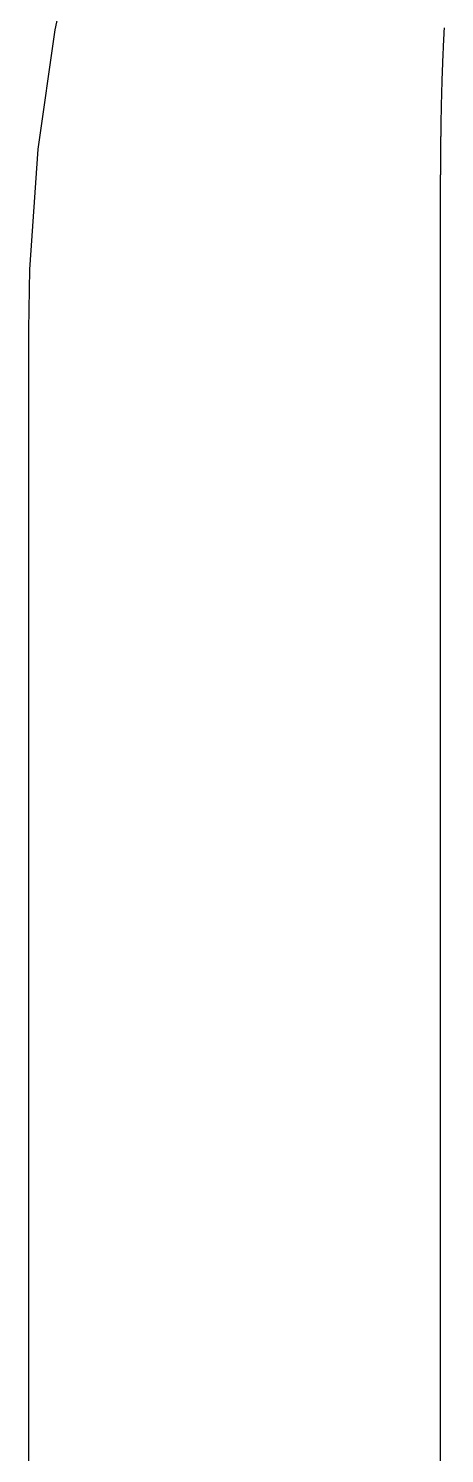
# Model space of a CAD drawing. Extents: x 45 to 596, y -261 to 395.
# Drawn here: x 44.63 to 53.88, y 331.5 to 363.19 of the extents above; entities that cross this region are included whole.
import ezdxf

# ---------------------------------------------------------------- set-up
doc = ezdxf.new("R2010")
doc.units = 0

msp = doc.modelspace()

# ---------------------------------------------------------------- linework, layer by layer
at = {"layer": 'Layer 1'}
for p, q in [((45.774, 365.782), (45.217, 363.162)), ((53.8752, 363.14), (53.8773, 363.176)), ((53.8773, 363.176), (53.8793, 363.213)), ((45.217, 363.162), (44.8441, 360.509)), ((53.8589, 362.82), (53.8606, 362.855)), ((53.8606, 362.855), (53.8623, 362.89)), ((53.8623, 362.89), (53.864, 362.925)), ((53.864, 362.925), (53.8658, 362.96)), ((53.8658, 362.96), (53.8676, 362.996)), ((53.8676, 362.996), (53.8694, 363.032)), ((53.8694, 363.032), (53.8713, 363.068)), ((53.8713, 363.068), (53.8733, 363.104)), ((53.8733, 363.104), (53.8752, 363.14)), ((53.8454, 362.513), (53.8468, 362.546)), ((53.8468, 362.546), (53.8482, 362.58)), ((53.8482, 362.58), (53.8496, 362.614)), ((53.8496, 362.614), (53.8511, 362.648)), ((53.8511, 362.648), (53.8526, 362.682)), ((53.8526, 362.682), (53.8541, 362.716)), ((53.8541, 362.716), (53.8557, 362.751)), ((53.8557, 362.751), (53.8573, 362.785)), ((53.8573, 362.785), (53.8589, 362.82)), ((53.8332, 362.186), (53.8343, 362.218)), ((53.8343, 362.218), (53.8354, 362.25)), ((53.8354, 362.25), (53.8366, 362.282)), ((53.8366, 362.282), (53.8378, 362.315)), ((53.8378, 362.315), (53.839, 362.347)), ((53.839, 362.347), (53.8402, 362.38)), ((53.8402, 362.38), (53.8415, 362.413)), ((53.8415, 362.413), (53.8427, 362.446)), ((53.8427, 362.446), (53.8441, 362.479)), ((53.8441, 362.479), (53.8454, 362.513)), ((53.8235, 361.873), (53.8244, 361.904)), ((53.8244, 361.904), (53.8252, 361.935)), ((53.8252, 361.935), (53.8262, 361.966)), ((53.8262, 361.966), (53.8271, 361.997)), ((53.8271, 361.997), (53.8281, 362.028)), ((53.8281, 362.028), (53.829, 362.059)), ((53.829, 362.059), (53.8301, 362.091)), ((53.8301, 362.091), (53.8311, 362.122)), ((53.8311, 362.122), (53.8321, 362.154)), ((53.8321, 362.154), (53.8332, 362.186)), ((53.8158, 361.575), (53.8165, 361.604)), ((53.8165, 361.604), (53.8172, 361.633)), ((53.8172, 361.633), (53.8179, 361.663)), ((53.8179, 361.663), (53.8186, 361.693)), ((53.8186, 361.693), (53.8194, 361.722)), ((53.8194, 361.722), (53.8202, 361.752)), ((53.8202, 361.752), (53.821, 361.782)), ((53.821, 361.782), (53.8218, 361.813)), ((53.8218, 361.813), (53.8226, 361.843)), ((53.8226, 361.843), (53.8235, 361.873)), ((53.8092, 361.262), (53.8097, 361.289)), ((53.8097, 361.289), (53.8102, 361.317)), ((53.8102, 361.317), (53.8108, 361.345)), ((53.8108, 361.345), (53.8114, 361.374)), ((53.8114, 361.374), (53.8119, 361.402)), ((53.8119, 361.402), (53.8125, 361.43)), ((53.8125, 361.43), (53.8132, 361.459)), ((53.8132, 361.459), (53.8138, 361.488)), ((53.8138, 361.488), (53.8144, 361.517)), ((53.8144, 361.517), (53.8151, 361.546)), ((53.8151, 361.546), (53.8158, 361.575)), ((53.8038, 360.937), (53.8042, 360.964)), ((53.8042, 360.964), (53.8046, 360.99)), ((53.8046, 360.99), (53.805, 361.017)), ((53.805, 361.017), (53.8054, 361.043)), ((53.8054, 361.043), (53.8058, 361.07)), ((53.8058, 361.07), (53.8063, 361.097)), ((53.8063, 361.097), (53.8067, 361.124)), ((53.8067, 361.124), (53.8072, 361.151)), ((53.8072, 361.151), (53.8077, 361.179)), ((53.8077, 361.179), (53.8081, 361.206)), ((53.8081, 361.206), (53.8086, 361.234)), ((53.8086, 361.234), (53.8092, 361.262)), ((53.7996, 360.606), (53.7998, 360.631)), ((53.7998, 360.631), (53.8001, 360.655)), ((53.8001, 360.655), (53.8004, 360.68)), ((53.8004, 360.68), (53.8007, 360.706)), ((53.8007, 360.706), (53.801, 360.731)), ((53.801, 360.731), (53.8013, 360.756)), ((53.8013, 360.756), (53.8016, 360.782)), ((53.8016, 360.782), (53.802, 360.807)), ((53.802, 360.807), (53.8023, 360.833)), ((53.8023, 360.833), (53.8027, 360.859)), ((53.8027, 360.859), (53.803, 360.885)), ((53.803, 360.885), (53.8034, 360.911)), ((53.8034, 360.911), (53.8038, 360.937)), ((44.8441, 360.509), (44.6571, 357.837)), ((53.7967, 360.293), (53.7969, 360.317)), ((53.7969, 360.317), (53.7971, 360.34)), ((53.7971, 360.34), (53.7973, 360.364)), ((53.7973, 360.364), (53.7975, 360.387)), ((53.7975, 360.387), (53.7977, 360.411)), ((53.7977, 360.411), (53.7979, 360.435)), ((53.7979, 360.435), (53.7981, 360.459)), ((53.7981, 360.459), (53.7983, 360.483)), ((53.7983, 360.483), (53.7986, 360.508)), ((53.7986, 360.508), (53.7988, 360.532)), ((53.7988, 360.532), (53.7991, 360.556)), ((53.7991, 360.556), (53.7993, 360.581)), ((53.7993, 360.581), (53.7996, 360.606)), ((53.7946, 359.977), (53.7948, 359.999)), ((53.7948, 359.999), (53.7949, 360.021)), ((53.7949, 360.021), (53.795, 360.043)), ((53.795, 360.043), (53.7951, 360.065)), ((53.7951, 360.065), (53.7953, 360.087)), ((53.7953, 360.087), (53.7954, 360.11)), ((53.7954, 360.11), (53.7955, 360.132)), ((53.7955, 360.132), (53.7957, 360.155)), ((53.7957, 360.155), (53.7958, 360.178)), ((53.7958, 360.178), (53.796, 360.201)), ((53.796, 360.201), (53.7962, 360.224)), ((53.7962, 360.224), (53.7963, 360.247)), ((53.7963, 360.247), (53.7965, 360.27)), ((53.7965, 360.27), (53.7967, 360.293)), ((53.7934, 359.701), (53.7935, 359.721)), ((53.7934, 359.68), (53.7934, 359.701)), ((53.7935, 359.721), (53.7936, 359.742)), ((53.7936, 359.742), (53.7937, 359.763)), ((53.7937, 359.784), (53.7938, 359.805)), ((53.7937, 359.763), (53.7937, 359.784)), ((53.7938, 359.805), (53.7939, 359.826)), ((53.7939, 359.826), (53.794, 359.847)), ((53.794, 359.847), (53.7941, 359.869)), ((53.7941, 359.869), (53.7942, 359.89)), ((53.7942, 359.89), (53.7943, 359.912)), ((53.7943, 359.912), (53.7944, 359.933)), ((53.7944, 359.933), (53.7945, 359.955)), ((53.7945, 359.955), (53.7946, 359.977)), ((53.7926, 359.402), (53.7927, 359.421)), ((53.7926, 359.383), (53.7926, 359.402)), ((53.7926, 359.363), (53.7926, 359.383)), ((53.7927, 359.441), (53.7928, 359.46)), ((53.7927, 359.421), (53.7927, 359.441)), ((53.7928, 359.48), (53.7929, 359.499)), ((53.7928, 359.46), (53.7928, 359.48)), ((53.7929, 359.539), (53.793, 359.559)), ((53.7929, 359.519), (53.7929, 359.539)), ((53.7929, 359.499), (53.7929, 359.519)), ((53.793, 359.559), (53.7931, 359.579)), ((53.7931, 359.599), (53.7932, 359.619)), ((53.7931, 359.579), (53.7931, 359.599)), ((53.7932, 359.639), (53.7933, 359.66)), ((53.7932, 359.619), (53.7932, 359.639)), ((53.7933, 359.66), (53.7934, 359.68)), ((53.7922, 359.104), (53.7923, 359.122)), ((53.7922, 359.087), (53.7922, 359.104)), ((53.7922, 359.069), (53.7922, 359.087)), ((53.7922, 359.051), (53.7922, 359.069)), ((53.7922, 359.034), (53.7922, 359.051)), ((53.7923, 359.213), (53.7924, 359.232)), ((53.7923, 359.195), (53.7923, 359.213)), ((53.7923, 359.177), (53.7923, 359.195)), ((53.7923, 359.159), (53.7923, 359.177)), ((53.7923, 359.14), (53.7923, 359.159)), ((53.7923, 359.122), (53.7923, 359.14)), ((53.7924, 359.288), (53.7925, 359.307)), ((53.7924, 359.269), (53.7924, 359.288)), ((53.7924, 359.25), (53.7924, 359.269)), ((53.7924, 359.232), (53.7924, 359.25)), ((53.7925, 359.344), (53.7926, 359.363)), ((53.7925, 359.325), (53.7925, 359.344)), ((53.7925, 359.307), (53.7925, 359.325)), ((53.7921, 358.964), (53.7922, 358.981)), ((53.7921, 358.947), (53.7921, 358.964)), ((53.7921, 358.93), (53.7921, 358.947)), ((53.7921, 358.913), (53.7921, 358.93)), ((53.7921, 358.896), (53.7921, 358.913)), ((53.7921, 358.879), (53.7921, 358.896)), ((53.7921, 358.862), (53.7921, 358.879)), ((53.7921, 358.845), (53.7921, 358.862)), ((53.7921, 358.829), (53.7921, 358.845)), ((53.7921, 358.812), (53.7921, 358.829)), ((53.7921, 358.796), (53.7921, 358.812)), ((53.7921, 358.779), (53.7921, 358.796)), ((53.7921, 358.763), (53.7921, 358.779)), ((53.7921, 358.747), (53.7921, 358.763)), ((53.7921, 358.731), (53.7921, 358.747)), ((53.7921, 358.715), (53.7921, 358.731)), ((53.7922, 359.016), (53.7922, 359.034)), ((53.7922, 358.999), (53.7922, 359.016)), ((53.7922, 358.981), (53.7922, 358.999)), ((53.7921, 358.699), (53.7921, 358.715)), ((53.7921, 358.683), (53.7921, 358.699)), ((53.7921, 358.667), (53.7921, 358.683)), ((53.7921, 358.651), (53.7921, 358.667)), ((53.7921, 358.636), (53.7921, 358.651)), ((53.7921, 358.62), (53.7921, 358.636)), ((53.7921, 358.605), (53.7921, 358.62)), ((53.7921, 358.589), (53.7921, 358.605)), ((53.7921, 358.574), (53.7921, 358.589)), ((53.7921, 358.559), (53.7921, 358.574)), ((53.7921, 358.543), (53.7921, 358.559)), ((53.7921, 358.528), (53.7921, 358.543)), ((53.7921, 358.513), (53.7921, 358.528)), ((53.7921, 358.498), (53.7921, 358.513)), ((53.7921, 358.483), (53.7921, 358.498)), ((53.7921, 358.468), (53.7921, 358.483)), ((53.7921, 358.453), (53.7921, 358.468)), ((53.7921, 358.438), (53.7921, 358.453)), ((53.7921, 358.424), (53.7921, 358.438)), ((53.7921, 358.409), (53.7921, 358.424)), ((53.7921, 358.394), (53.7921, 358.409)), ((53.7921, 358.379), (53.7921, 358.394)), ((53.7921, 358.365), (53.7921, 358.379)), ((53.7921, 358.35), (53.7921, 358.365)), ((53.7921, 358.336), (53.7921, 358.35)), ((53.7921, 358.321), (53.7921, 358.336)), ((53.7921, 358.306), (53.7921, 358.321)), ((53.7921, 358.292), (53.7921, 358.306)), ((53.7921, 358.277), (53.7921, 358.292)), ((53.7921, 358.263), (53.7921, 358.277)), ((53.7922, 358.249), (53.7921, 358.263)), ((53.7922, 358.234), (53.7922, 358.249)), ((53.7922, 358.22), (53.7922, 358.234)), ((53.7922, 358.205), (53.7922, 358.22)), ((53.7922, 358.191), (53.7922, 358.205)), ((53.7922, 358.176), (53.7922, 358.191)), ((53.7922, 358.162), (53.7922, 358.176)), ((53.7922, 358.148), (53.7922, 358.162)), ((53.7922, 358.133), (53.7922, 358.148)), ((53.7922, 358.119), (53.7922, 358.133)), ((53.7922, 358.104), (53.7922, 358.119)), ((53.7922, 358.09), (53.7922, 358.104)), ((44.6571, 357.837), (44.6336, 356.5)), ((53.7922, 358.075), (53.7922, 358.09)), ((53.7922, 358.061), (53.7922, 358.075)), ((53.7922, 358.046), (53.7922, 358.061)), ((53.7922, 358.032), (53.7922, 358.046)), ((53.7922, 358.017), (53.7922, 358.032)), ((53.7922, 358.003), (53.7922, 358.017)), ((53.7922, 357.988), (53.7922, 358.003)), ((53.7922, 357.974), (53.7922, 357.988)), ((53.7922, 357.959), (53.7922, 357.974)), ((53.7922, 357.945), (53.7922, 357.959)), ((53.7922, 357.93), (53.7922, 357.945)), ((53.7922, 357.916), (53.7922, 357.93)), ((53.7922, 357.901), (53.7922, 357.916)), ((53.7922, 357.887), (53.7922, 357.901)), ((53.7922, 357.872), (53.7922, 357.887)), ((53.7922, 357.858), (53.7922, 357.872)), ((53.7922, 357.843), (53.7922, 357.858)), ((53.7922, 357.829), (53.7922, 357.843)), ((53.7922, 357.814), (53.7922, 357.829)), ((53.7922, 357.799), (53.7922, 357.814)), ((53.7922, 357.785), (53.7922, 357.799)), ((53.7922, 357.77), (53.7922, 357.785)), ((53.7922, 357.756), (53.7922, 357.77)), ((53.7922, 357.741), (53.7922, 357.756)), ((53.7922, 357.727), (53.7922, 357.741)), ((53.7922, 357.712), (53.7922, 357.727)), ((53.7922, 357.697), (53.7922, 357.712)), ((53.7922, 357.683), (53.7922, 357.697)), ((53.7922, 357.668), (53.7922, 357.683)), ((53.7922, 357.654), (53.7922, 357.668)), ((53.7922, 357.639), (53.7922, 357.654)), ((53.7922, 357.625), (53.7922, 357.639)), ((53.7922, 357.61), (53.7922, 357.625)), ((53.7922, 357.595), (53.7922, 357.61)), ((53.7922, 357.581), (53.7922, 357.595)), ((53.7922, 357.566), (53.7922, 357.581)), ((53.7922, 357.552), (53.7922, 357.566)), ((53.7922, 357.537), (53.7922, 357.552)), ((53.7922, 357.523), (53.7922, 357.537)), ((53.7922, 357.508), (53.7922, 357.523)), ((53.7922, 357.493), (53.7922, 357.508)), ((53.7922, 357.479), (53.7922, 357.493)), ((53.7922, 357.464), (53.7922, 357.479)), ((53.7922, 357.449), (53.7922, 357.464)), ((53.7922, 357.435), (53.7922, 357.449)), ((53.7922, 357.42), (53.7922, 357.435)), ((53.7922, 357.405), (53.7922, 357.42)), ((53.7922, 357.391), (53.7922, 357.405)), ((53.7922, 357.376), (53.7922, 357.391)), ((53.7922, 357.361), (53.7922, 357.376)), ((53.7922, 357.346), (53.7922, 357.361)), ((53.7922, 357.332), (53.7922, 357.346)), ((53.7922, 357.317), (53.7922, 357.332)), ((53.7922, 357.302), (53.7922, 357.317)), ((53.7922, 357.287), (53.7922, 357.302)), ((53.7922, 357.272), (53.7922, 357.287)), ((53.7922, 357.257), (53.7922, 357.272)), ((53.7922, 357.242), (53.7922, 357.257)), ((53.7922, 357.227), (53.7922, 357.242)), ((53.7922, 357.212), (53.7922, 357.227)), ((53.7922, 357.196), (53.7922, 357.212)), ((53.7922, 357.181), (53.7922, 357.196)), ((53.7922, 357.166), (53.7922, 357.181)), ((53.7922, 357.15), (53.7922, 357.166)), ((53.7922, 357.135), (53.7922, 357.15)), ((53.7922, 357.119), (53.7922, 357.135)), ((53.7922, 357.104), (53.7922, 357.119)), ((53.7922, 357.088), (53.7922, 357.104)), ((53.7922, 357.073), (53.7922, 357.088)), ((53.7922, 357.057), (53.7922, 357.073)), ((53.7922, 357.041), (53.7922, 357.057)), ((53.7922, 357.025), (53.7922, 357.041)), ((53.7922, 357.009), (53.7922, 357.025)), ((53.7922, 356.993), (53.7922, 357.009)), ((53.7922, 356.977), (53.7922, 356.993)), ((53.7922, 356.961), (53.7922, 356.977)), ((53.7922, 356.945), (53.7922, 356.961)), ((53.7922, 356.928), (53.7922, 356.945)), ((53.7922, 356.912), (53.7922, 356.928)), ((53.7922, 356.895), (53.7922, 356.912)), ((53.7922, 356.879), (53.7922, 356.895)), ((53.7922, 356.862), (53.7922, 356.879)), ((53.7922, 356.845), (53.7922, 356.862)), ((53.7922, 356.828), (53.7922, 356.845)), ((53.7922, 356.811), (53.7922, 356.828)), ((53.7922, 356.794), (53.7922, 356.811)), ((53.7922, 356.777), (53.7922, 356.794)), ((53.7922, 356.76), (53.7922, 356.777)), ((53.7922, 356.742), (53.7922, 356.76)), ((53.7922, 356.725), (53.7922, 356.742)), ((53.7922, 356.707), (53.7922, 356.725)), ((53.7922, 356.69), (53.7922, 356.707)), ((53.7922, 356.672), (53.7922, 356.69)), ((53.7922, 356.654), (53.7922, 356.672)), ((53.7922, 356.636), (53.7922, 356.654)), ((53.7922, 356.618), (53.7922, 356.636)), ((53.7922, 356.6), (53.7922, 356.618)), ((53.7922, 356.581), (53.7922, 356.6)), ((53.7922, 356.563), (53.7922, 356.581)), ((53.7922, 356.545), (53.7922, 356.563)), ((53.7922, 356.526), (53.7922, 356.545)), ((53.7922, 356.507), (53.7922, 356.526)), ((44.6336, 356.5), (44.6336, 39.4004)), ((53.7921, 356.488), (53.7922, 356.507)), ((53.7921, 356.469), (53.7921, 356.488)), ((53.7921, 356.45), (53.7921, 356.469)), ((53.7921, 356.431), (53.7921, 356.45)), ((53.7921, 356.412), (53.7921, 356.431)), ((53.7921, 356.392), (53.7921, 356.412)), ((53.7921, 356.373), (53.7921, 356.392)), ((53.7921, 356.353), (53.7921, 356.373)), ((53.7921, 356.334), (53.7921, 356.353)), ((53.7921, 356.314), (53.7921, 356.334)), ((53.7921, 356.294), (53.7921, 356.314)), ((53.7921, 356.274), (53.7921, 356.294)), ((53.7921, 356.253), (53.7921, 356.274)), ((53.7921, 356.233), (53.7921, 356.253)), ((53.7921, 356.213), (53.7921, 356.233)), ((53.7921, 356.192), (53.7921, 356.213)), ((53.7921, 356.171), (53.7921, 356.192)), ((53.7921, 356.15), (53.7921, 356.171)), ((53.7921, 356.129), (53.7921, 356.15)), ((53.7921, 356.108), (53.7921, 356.129)), ((53.7921, 356.087), (53.7921, 356.108)), ((53.7921, 356.066), (53.7921, 356.087)), ((53.7921, 356.044), (53.7921, 356.066)), ((53.7921, 356.023), (53.7921, 356.044)), ((53.7921, 356.001), (53.7921, 356.023)), ((53.7921, 355.979), (53.7921, 356.001)), ((53.7921, 355.957), (53.7921, 355.979)), ((53.7921, 355.935), (53.7921, 355.957)), ((53.7921, 355.913), (53.7921, 355.935)), ((53.7921, 355.89), (53.7921, 355.913)), ((53.7921, 355.868), (53.7921, 355.89)), ((53.7921, 355.845), (53.7921, 355.868)), ((53.7921, 355.822), (53.7921, 355.845)), ((53.7921, 355.799), (53.7921, 355.822)), ((53.7921, 355.776), (53.7921, 355.799)), ((53.7921, 355.753), (53.7921, 355.776)), ((53.7921, 355.73), (53.7921, 355.753)), ((53.7921, 355.706), (53.7921, 355.73)), ((53.7921, 355.683), (53.7921, 355.706)), ((53.7921, 355.659), (53.7921, 355.683)), ((53.7921, 355.635), (53.7921, 355.659)), ((53.7921, 355.611), (53.7921, 355.635)), ((53.7921, 355.587), (53.7921, 355.611)), ((53.7921, 355.563), (53.7921, 355.587)), ((53.7921, 355.539), (53.7921, 355.563)), ((53.7921, 355.514), (53.7921, 355.539)), ((53.7921, 355.49), (53.7921, 355.514)), ((53.7921, 355.465), (53.7921, 355.49)), ((53.7921, 355.441), (53.7921, 355.465)), ((53.7921, 355.416), (53.7921, 355.441)), ((53.7921, 355.391), (53.7921, 355.416)), ((53.7921, 355.366), (53.7921, 355.391)), ((53.7921, 355.341), (53.7921, 355.366)), ((53.7921, 355.315), (53.7921, 355.341)), ((53.7921, 355.29), (53.7921, 355.315)), ((53.7921, 355.265), (53.7921, 355.29)), ((53.7921, 355.239), (53.7921, 355.265)), ((53.7921, 355.213), (53.7921, 355.239)), ((53.7921, 355.188), (53.7921, 355.213)), ((53.7921, 355.162), (53.7921, 355.188)), ((53.7921, 355.136), (53.7921, 355.162)), ((53.7921, 355.11), (53.7921, 355.136)), ((53.7921, 355.083), (53.7921, 355.11)), ((53.7921, 355.057), (53.7921, 355.083)), ((53.7921, 355.031), (53.7921, 355.057)), ((53.7921, 355.004), (53.7921, 355.031)), ((53.7921, 354.978), (53.7921, 355.004)), ((53.7921, 354.951), (53.7921, 354.978)), ((53.7921, 354.924), (53.7921, 354.951)), ((53.7921, 354.897), (53.7921, 354.924)), ((53.7921, 354.87), (53.7921, 354.897)), ((53.7921, 354.843), (53.7921, 354.87)), ((53.7921, 354.816), (53.7921, 354.843)), ((53.7921, 354.789), (53.7921, 354.816)), ((53.7921, 354.761), (53.7921, 354.789)), ((53.7921, 354.734), (53.7921, 354.761)), ((53.7921, 354.706), (53.7921, 354.734)), ((53.7921, 354.678), (53.7921, 354.706)), ((53.7921, 354.651), (53.7921, 354.678)), ((53.7921, 354.623), (53.7921, 354.651)), ((53.7921, 354.595), (53.7921, 354.623)), ((53.7921, 354.567), (53.7921, 354.595)), ((53.7921, 354.538), (53.7921, 354.567)), ((53.7921, 330.236), (53.7921, 354.538))]:
    msp.add_line(p, q, dxfattribs=at)

doc.saveas('drawing.dxf')
